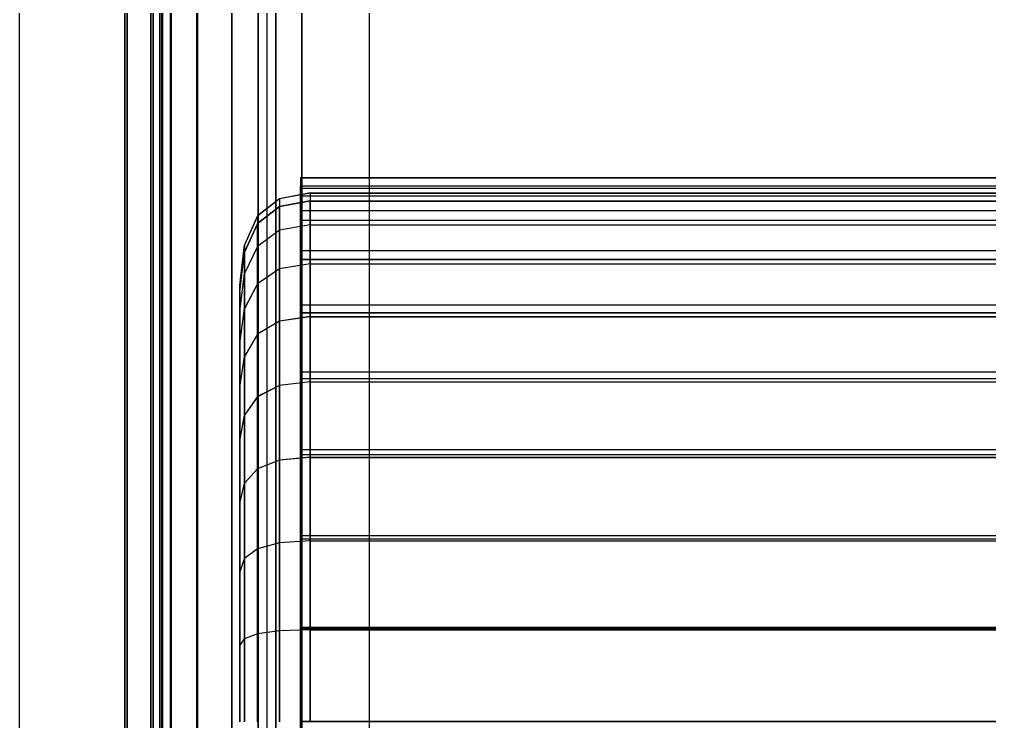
# Model space of a CAD drawing. Extents: x 11992 to 29481, y -6727 to 6811.
# Drawn here: x 14419.61 to 14447.33, y 927.15 to 947.23 of the extents above; entities that cross this region are included whole.
import ezdxf

# ---------------------------------------------------------------- set-up
doc = ezdxf.new("R2010")
doc.units = 0
doc.header["$MEASUREMENT"] = 0
doc.layers.get('0').update_dxf_attribs({"color": 8, "linetype": 'CONTINUOUS'})
doc.layers.add('FF-FINISH【完成面】', color=8, linetype='CONTINUOUS')
doc.layers.add('RC-FIN', color=8, linetype='CONTINUOUS')

msp = doc.modelspace()

# ---------------------------------------------------------------- linework, layer by layer
for p, q in [((14422.619, 1214.232, -51.17), (14422.62, 630.597, -51.17)), ((14423.369, 1214.232, -51.42), (14423.37, 630.597, -51.421)), ((14423.62, 630.597, -52.171), (14423.619, 1214.232, -52.17)), ((14422.619, 1214.231, -2440.428), (14422.619, 630.597, -2440.428)), ((14423.369, 1214.231, -2440.178), (14423.369, 630.597, -2440.178)), ((14423.619, 630.597, -2439.428), (14423.62, 1214.231, -2439.428)), ((14423.682, 630.595, -2403.316), (14423.683, 1214.229, -2403.316)), ((14423.682, 630.595, -2369.429), (14423.683, 1214.229, -2369.429)), ((14423.682, 630.595, -2405.564), (14423.683, 1214.229, -2405.564)), ((14423.682, 630.595, -2439.678), (14423.682, 1214.228, -2439.678)), ((14423.931, 630.595, -2404.066), (14423.932, 1214.229, -2404.066)), ((14423.932, 1214.229, -2404.814), (14423.931, 630.595, -2404.814)), ((14423.931, 630.595, -2440.428), (14423.932, 1214.228, -2440.428)), ((14423.932, 1214.229, -2368.679), (14423.932, 630.595, -2368.679)), ((14424.682, 630.595, -2368.429), (14424.682, 1214.229, -2368.429)), ((14424.682, 630.595, -2404.564), (14424.682, 1214.229, -2404.564)), ((14424.682, 1214.229, -2404.316), (14424.682, 630.595, -2404.316)), ((14424.682, 1214.228, -2440.678), (14424.682, 630.595, -2440.678)), ((14425.682, 1213.229, -2440.678), (14425.681, 631.595, -2440.678)), ((14425.681, 631.595, -2404.564), (14425.682, 1213.229, -2404.564)), ((14425.682, 1213.229, -2404.316), (14425.681, 631.595, -2404.316)), ((14425.682, 631.595, -2368.429), (14425.682, 1213.229, -2368.429)), ((14426.432, 1211.729, -2404.066), (14426.432, 633.095, -2404.066)), ((14426.432, 633.095, -2404.814), (14426.432, 1211.729, -2404.814)), ((14426.432, 1211.729, -2440.428), (14426.432, 633.095, -2440.428)), ((14426.432, 633.095, -2368.679), (14426.432, 1211.729, -2368.679)), ((14423.694, 1211.229, -52.67), (14423.695, 640.074, -52.67)), ((14423.694, 1211.229, -74.67), (14423.695, 640.074, -74.669)), ((14423.694, 1211.229, -1389.604), (14423.695, 640.073, -1389.604)), ((14423.694, 1211.229, -1411.604), (14423.695, 640.073, -1411.604)), ((14423.943, 1211.229, -51.92), (14423.945, 640.074, -51.92)), ((14423.945, 640.074, -75.419), (14423.943, 1211.229, -75.42)), ((14423.943, 1211.229, -1388.854), (14423.945, 640.073, -1388.854)), ((14423.945, 640.073, -1412.354), (14423.943, 1211.229, -1412.354)), ((14424.695, 640.074, -75.669), (14424.693, 1211.229, -75.67)), ((14424.693, 1211.229, -1388.604), (14424.695, 640.073, -1388.604)), ((14424.695, 640.073, -1412.604), (14424.693, 1211.229, -1412.604)), ((14424.693, 1211.229, -51.67), (14424.695, 640.074, -51.67)), ((14426.682, 1211.229, -2439.678), (14426.681, 633.595, -2439.678)), ((14426.682, 1211.229, -2405.564), (14426.681, 633.595, -2405.564)), ((14426.682, 1211.229, -2403.316), (14426.681, 633.595, -2403.316)), ((14426.682, 1211.23, -2369.931), (14426.684, 633.595, -2369.931)), ((14426.682, 1211.23, -2402.817), (14426.683, 633.595, -2402.817)), ((14426.682, 1211.23, -2406.066), (14426.684, 633.595, -2406.066)), ((14426.682, 1211.23, -2439.179), (14426.683, 633.595, -2439.179)), ((14426.682, 1211.229, -2369.429), (14426.682, 633.595, -2369.429)), ((14426.932, 1211.23, -2405.316), (14426.934, 633.595, -2405.316)), ((14426.933, 633.595, -2439.929), (14426.932, 1211.23, -2439.929)), ((14426.932, 1211.23, -2369.181), (14426.934, 633.595, -2369.181)), ((14426.933, 633.595, -2403.567), (14426.932, 1211.23, -2403.567)), ((14427.682, 1211.23, -2405.066), (14427.684, 633.595, -2405.066)), ((14427.683, 633.595, -2440.179), (14427.682, 1211.23, -2440.179)), ((14427.682, 1211.23, -2368.931), (14427.684, 633.595, -2368.931)), ((14427.683, 633.595, -2403.817), (14427.682, 1211.23, -2403.817)), ((14423.619, 1176.232, -75.17), (14423.62, 668.597, -75.17)), ((14423.619, 1176.232, -1411.613), (14423.62, 668.596, -1411.614)), ((14423.619, 1176.232, -1389.614), (14423.62, 668.596, -1389.614)), ((14423.62, 1176.232, -2366.431), (14423.62, 668.596, -2366.431)), ((14423.37, 670.096, -1412.363), (14423.369, 1174.732, -1412.363)), ((14423.37, 670.097, -75.92), (14423.369, 1174.732, -75.92)), ((14423.37, 670.096, -1388.863), (14423.369, 1174.732, -1388.863)), ((14423.37, 670.096, -2365.681), (14423.37, 1174.732, -2365.681)), ((14422.62, 670.596, -1412.614), (14422.619, 1174.232, -1412.613)), ((14422.62, 670.596, -1388.614), (14422.619, 1174.232, -1388.614)), ((14422.62, 670.597, -76.17), (14422.619, 1174.232, -76.17)), ((14422.62, 670.596, -2365.431), (14422.62, 1174.232, -2365.431)), ((14422.684, 1172.958, -1388.667), (14422.684, 670.846, -1388.667)), ((14422.685, 1172.958, -2368.431), (14422.685, 670.846, -2368.431)), ((14422.685, 670.846, -76.17), (14422.685, 1172.957, -76.17)), ((14422.685, 670.846, -1412.7), (14422.685, 1172.957, -1412.7)), ((14423.434, 670.846, -1388.417), (14423.434, 1172.958, -1388.417)), ((14423.435, 670.846, -2368.181), (14423.434, 1172.958, -2368.181)), ((14423.435, 1172.957, -76.42), (14423.435, 670.846, -76.42)), ((14423.435, 1172.957, -1412.95), (14423.435, 670.846, -1412.95)), ((14423.684, 670.846, -1387.667), (14423.684, 1172.958, -1387.667)), ((14423.684, 670.846, -2367.431), (14423.684, 1172.958, -2367.431)), ((14423.685, 1172.957, -77.17), (14423.685, 670.846, -77.17)), ((14423.685, 1172.957, -1413.7), (14423.685, 670.846, -1413.7)), ((14427.638, 942.706, -126.749), (15683.433, 942.708, -126.75)), ((14427.638, 942.704, -1463.261), (15683.433, 942.708, -1463.262)), ((14427.638, 942.706, -126.749), (14427.638, 942.47, -124.049)), ((14427.638, 942.706, -126.749), (14427.638, 942.47, -129.45)), ((14427.638, 942.706, -126.749), (14427.638, 942.404, -126.749)), ((14427.638, 942.704, -1463.261), (14427.638, 942.469, -1460.56)), ((14427.638, 942.704, -1463.261), (14427.638, 942.469, -1465.962)), ((14427.638, 942.704, -1463.261), (14427.638, 942.402, -1463.261)), ((14427.638, 942.47, -124.049), (15683.433, 942.471, -124.049)), ((14427.638, 942.469, -1460.56), (15683.433, 942.471, -1460.561)), ((14427.638, 942.47, -129.45), (15683.433, 942.471, -129.451)), ((14427.638, 942.469, -1465.962), (15683.433, 942.471, -1465.963)), ((14427.638, 942.47, -124.049), (14427.638, 941.768, -121.43)), ((14427.638, 942.47, -124.049), (14427.638, 942.172, -124.101)), ((14427.638, 941.768, -132.069), (14427.638, 942.47, -129.45)), ((14427.638, 942.47, -129.45), (14427.638, 942.172, -129.398)), ((14427.638, 942.469, -1460.56), (14427.638, 941.767, -1457.941)), ((14427.638, 942.469, -1460.56), (14427.638, 942.171, -1460.613)), ((14427.638, 941.767, -1468.581), (14427.638, 942.469, -1465.962)), ((14427.638, 942.469, -1465.962), (14427.638, 942.171, -1465.91)), ((14427.638, 942.404, -126.749), (15683.433, 942.405, -126.75)), ((14427.638, 942.402, -1463.261), (15683.433, 942.405, -1463.262)), ((14427.638, 942.172, -124.101), (14427.638, 942.404, -126.749)), ((14427.638, 942.404, -126.749), (14427.638, 942.172, -129.398)), ((14427.638, 942.171, -1460.613), (14427.638, 942.402, -1463.261)), ((14427.638, 942.402, -1463.261), (14427.638, 942.171, -1465.91)), ((14427.038, 942.104, -126.75), (14426.412, 941.609, -126.75)), ((14427.038, 942.102, -1463.262), (14426.412, 941.608, -1463.262)), ((14427.913, 942.268, -126.75), (14427.038, 942.104, -126.75)), ((14427.913, 942.266, -1463.262), (14427.038, 942.102, -1463.262)), ((14427.038, 942.104, -126.75), (14427.038, 941.876, -124.153)), ((14427.038, 942.104, -126.75), (14427.038, 941.876, -129.347)), ((14427.038, 942.102, -1463.262), (14427.038, 941.874, -1460.664)), ((14427.038, 942.102, -1463.262), (14427.038, 941.874, -1465.859)), ((14427.913, 942.039, -124.124), (14427.038, 941.876, -124.153)), ((14427.913, 942.039, -129.376), (14427.038, 941.876, -129.347)), ((14427.913, 942.037, -1460.636), (14427.038, 941.874, -1460.664)), ((14427.913, 942.037, -1465.888), (14427.038, 941.874, -1465.859)), ((15683.433, 942.174, -124.102), (14427.638, 942.172, -124.101)), ((15683.433, 942.174, -1460.613), (14427.638, 942.171, -1460.613)), ((15683.433, 942.174, -129.398), (14427.638, 942.172, -129.398)), ((15683.433, 942.174, -1465.91), (14427.638, 942.171, -1465.91)), ((14427.638, 942.172, -124.101), (14427.638, 941.484, -121.533)), ((14427.638, 941.484, -131.966), (14427.638, 942.172, -129.398)), ((14427.638, 942.171, -1460.613), (14427.638, 941.482, -1458.045)), ((14427.638, 941.482, -1468.478), (14427.638, 942.171, -1465.91)), ((14427.913, 942.268, -126.75), (15683.707, 942.27, -126.75)), ((14427.913, 942.266, -1463.262), (15683.707, 942.27, -1463.262)), ((14427.913, 942.268, -126.75), (14427.913, 942.039, -124.124)), ((14427.913, 942.268, -126.75), (14427.913, 942.039, -129.376)), ((14427.913, 942.266, -1463.262), (14427.913, 942.037, -1460.636)), ((14427.913, 942.266, -1463.262), (14427.913, 942.037, -1465.888)), ((14427.913, 942.039, -124.124), (15683.707, 942.04, -124.124)), ((14427.913, 942.037, -1460.636), (15683.707, 942.04, -1460.636)), ((14427.913, 942.039, -129.376), (15683.707, 942.04, -129.376)), ((14427.913, 942.037, -1465.888), (15683.707, 942.04, -1465.888)), ((14427.913, 942.039, -124.124), (14427.913, 941.356, -121.578)), ((14427.913, 941.356, -131.921), (14427.913, 942.039, -129.376)), ((14427.913, 942.037, -1460.636), (14427.913, 941.355, -1458.09)), ((14427.913, 941.355, -1468.433), (14427.913, 942.037, -1465.888)), ((14427.038, 941.876, -124.153), (14426.412, 941.39, -124.238)), ((14427.038, 941.876, -129.347), (14426.412, 941.39, -129.261)), ((14427.038, 941.874, -1460.664), (14426.412, 941.388, -1460.75)), ((14427.038, 941.874, -1465.859), (14426.412, 941.388, -1465.773)), ((14427.038, 941.876, -124.153), (14427.038, 941.202, -121.634)), ((14427.038, 941.202, -131.865), (14427.038, 941.876, -129.347)), ((14427.038, 941.874, -1460.664), (14427.038, 941.2, -1458.146)), ((14427.038, 941.2, -1468.377), (14427.038, 941.874, -1465.859)), ((14427.638, 941.768, -121.43), (15683.433, 941.77, -121.43)), ((14427.638, 941.768, -132.069), (15683.433, 941.77, -132.07)), ((14427.638, 941.767, -1457.941), (15683.433, 941.77, -1457.942)), ((14427.638, 941.767, -1468.581), (15683.433, 941.77, -1468.582)), ((14427.638, 940.623, -134.527), (14427.638, 941.768, -132.069)), ((14427.638, 941.768, -121.43), (14427.638, 940.623, -118.972)), ((14427.638, 941.768, -121.43), (14427.638, 941.484, -121.533)), ((14427.638, 941.768, -132.069), (14427.638, 941.484, -131.966)), ((14427.638, 940.621, -1471.039), (14427.638, 941.767, -1468.581)), ((14427.638, 941.767, -1457.941), (14427.638, 940.621, -1455.484)), ((14427.638, 941.767, -1457.941), (14427.638, 941.482, -1458.045)), ((14427.638, 941.767, -1468.581), (14427.638, 941.482, -1468.478)), ((14426.412, 941.609, -126.75), (14426.037, 940.786, -126.75)), ((14426.412, 941.608, -1463.262), (14426.037, 940.784, -1463.262)), ((14426.412, 941.609, -126.75), (14426.412, 941.39, -124.238)), ((14426.412, 941.609, -126.75), (14426.412, 941.39, -129.261)), ((14426.412, 941.608, -1463.262), (14426.412, 941.388, -1460.75)), ((14426.412, 941.608, -1463.262), (14426.412, 941.388, -1465.773)), ((15683.433, 941.486, -121.533), (14427.638, 941.484, -121.533)), ((15683.433, 941.486, -131.966), (14427.638, 941.484, -131.966)), ((15683.433, 941.485, -1458.045), (14427.638, 941.482, -1458.045)), ((15683.433, 941.485, -1468.478), (14427.638, 941.482, -1468.478)), ((14427.638, 940.36, -134.375), (14427.638, 941.484, -131.966)), ((14427.638, 941.484, -121.533), (14427.638, 940.36, -119.124)), ((14427.638, 940.359, -1470.887), (14427.638, 941.482, -1468.478)), ((14427.638, 941.482, -1458.045), (14427.638, 940.359, -1455.635)), ((14426.412, 941.39, -124.238), (14426.037, 940.579, -124.381)), ((14426.412, 941.39, -129.261), (14426.037, 940.579, -129.118)), ((14426.412, 941.388, -1460.75), (14426.037, 940.577, -1460.893)), ((14426.412, 941.388, -1465.773), (14426.037, 940.577, -1465.63)), ((14426.412, 940.737, -131.696), (14426.412, 941.39, -129.261)), ((14426.412, 941.39, -124.238), (14426.412, 940.737, -121.803)), ((14426.412, 940.736, -1468.208), (14426.412, 941.388, -1465.773)), ((14426.412, 941.388, -1460.75), (14426.412, 940.736, -1458.315)), ((14427.038, 941.202, -121.634), (14426.412, 940.737, -121.803)), ((14427.038, 941.202, -131.865), (14426.412, 940.737, -131.696)), ((14427.038, 941.2, -1458.146), (14426.412, 940.736, -1458.315)), ((14427.038, 941.2, -1468.377), (14426.412, 940.736, -1468.208)), ((14427.913, 941.356, -121.578), (14427.038, 941.202, -121.634)), ((14427.913, 941.356, -131.921), (14427.038, 941.202, -131.865)), ((14427.913, 941.355, -1458.09), (14427.038, 941.2, -1458.146)), ((14427.913, 941.355, -1468.433), (14427.038, 941.2, -1468.377)), ((14427.038, 940.1, -134.228), (14427.038, 941.202, -131.865)), ((14427.038, 941.202, -121.634), (14427.038, 940.1, -119.271)), ((14427.038, 940.099, -1470.74), (14427.038, 941.2, -1468.377)), ((14427.038, 941.2, -1458.146), (14427.038, 940.099, -1455.783)), ((14427.913, 941.356, -121.578), (15683.707, 941.358, -121.578)), ((14427.913, 941.356, -131.921), (15683.707, 941.358, -131.922)), ((14427.913, 941.355, -1458.09), (15683.707, 941.358, -1458.09)), ((14427.913, 941.355, -1468.433), (15683.707, 941.358, -1468.434)), ((14427.913, 940.242, -134.31), (14427.913, 941.356, -131.921)), ((14427.913, 941.356, -121.578), (14427.913, 940.242, -119.189)), ((14427.913, 940.241, -1470.822), (14427.913, 941.355, -1468.433)), ((14427.913, 941.355, -1458.09), (14427.913, 940.241, -1455.701)), ((14425.912, 939.632, -126.75), (14426.037, 940.786, -126.75)), ((14425.912, 939.631, -1463.262), (14426.037, 940.784, -1463.262)), ((14426.037, 940.786, -126.75), (14426.037, 940.579, -124.381)), ((14426.037, 940.786, -126.75), (14426.037, 940.579, -129.118)), ((14426.037, 940.784, -1463.262), (14426.037, 940.577, -1460.893)), ((14426.037, 940.784, -1463.262), (14426.037, 940.577, -1465.63)), ((14426.412, 940.737, -121.803), (14426.037, 939.963, -122.085)), ((14426.412, 940.737, -131.696), (14426.037, 939.963, -131.414)), ((14426.412, 940.736, -1458.315), (14426.037, 939.962, -1458.597)), ((14426.412, 940.736, -1468.208), (14426.037, 939.962, -1467.926)), ((14426.412, 940.737, -121.803), (14426.412, 939.672, -119.519)), ((14426.412, 939.672, -133.981), (14426.412, 940.737, -131.696)), ((14426.412, 940.736, -1458.315), (14426.412, 939.67, -1456.03)), ((14426.412, 939.67, -1470.493), (14426.412, 940.736, -1468.208)), ((14427.638, 940.623, -134.527), (15683.433, 940.624, -134.527)), ((14427.638, 940.621, -1471.039), (15683.433, 940.624, -1471.039)), ((14427.638, 940.623, -118.972), (15683.433, 940.624, -118.973)), ((14427.638, 940.621, -1455.484), (15683.433, 940.624, -1455.485)), ((14427.638, 939.067, -136.747), (14427.638, 940.623, -134.527)), ((14427.638, 940.623, -134.527), (14427.638, 940.36, -134.375)), ((14427.638, 940.623, -118.972), (14427.638, 939.067, -116.752)), ((14427.638, 940.623, -118.972), (14427.638, 940.36, -119.124)), ((14427.638, 939.066, -1473.259), (14427.638, 940.621, -1471.039)), ((14427.638, 940.621, -1471.039), (14427.638, 940.359, -1470.887)), ((14427.638, 940.621, -1455.484), (14427.638, 939.066, -1453.263)), ((14427.638, 940.621, -1455.484), (14427.638, 940.359, -1455.635)), ((14425.912, 939.443, -128.918), (14426.037, 940.579, -129.118)), ((14425.912, 939.443, -124.582), (14426.037, 940.579, -124.381)), ((14425.912, 939.441, -1465.43), (14426.037, 940.577, -1465.63)), ((14425.912, 939.441, -1461.094), (14426.037, 940.577, -1460.893)), ((14426.037, 939.963, -131.414), (14426.037, 940.579, -129.118)), ((14426.037, 940.579, -124.381), (14426.037, 939.963, -122.085)), ((14426.037, 939.962, -1467.926), (14426.037, 940.577, -1465.63)), ((14426.037, 940.577, -1460.893), (14426.037, 939.962, -1458.597)), ((15683.433, 940.362, -134.376), (14427.638, 940.36, -134.375)), ((15683.433, 940.362, -1470.888), (14427.638, 940.359, -1470.887)), ((15683.433, 940.362, -119.124), (14427.638, 940.36, -119.124)), ((15683.433, 940.362, -1455.636), (14427.638, 940.359, -1455.635)), ((14427.638, 938.836, -136.553), (14427.638, 940.36, -134.375)), ((14427.638, 940.36, -119.124), (14427.638, 938.836, -116.946)), ((14427.638, 938.834, -1473.065), (14427.638, 940.359, -1470.887)), ((14427.638, 940.359, -1455.635), (14427.638, 938.834, -1453.458)), ((14427.038, 940.1, -134.228), (14426.412, 939.672, -133.981)), ((14427.038, 940.1, -119.271), (14426.412, 939.672, -119.519)), ((14427.038, 940.099, -1470.74), (14426.412, 939.67, -1470.493)), ((14427.038, 940.099, -1455.783), (14426.412, 939.67, -1456.03)), ((14427.913, 940.242, -134.31), (14427.038, 940.1, -134.228)), ((14427.913, 940.242, -119.189), (14427.038, 940.1, -119.271)), ((14427.913, 940.241, -1470.822), (14427.038, 940.099, -1470.74)), ((14427.913, 940.241, -1455.701), (14427.038, 940.099, -1455.783)), ((14427.038, 938.604, -136.364), (14427.038, 940.1, -134.228)), ((14427.038, 940.1, -119.271), (14427.038, 938.604, -117.136)), ((14427.038, 938.603, -1472.875), (14427.038, 940.099, -1470.74)), ((14427.038, 940.099, -1455.783), (14427.038, 938.603, -1453.648)), ((14427.913, 940.242, -134.31), (15683.707, 940.244, -134.311)), ((14427.913, 940.241, -1470.822), (15683.707, 940.244, -1470.822)), ((14427.913, 940.242, -119.189), (15683.707, 940.244, -119.189)), ((14427.913, 940.241, -1455.701), (15683.707, 940.244, -1455.701)), ((14427.913, 938.73, -136.469), (14427.913, 940.242, -134.31)), ((14427.913, 940.242, -119.189), (14427.913, 938.73, -117.03)), ((14427.913, 938.729, -1472.981), (14427.913, 940.241, -1470.822)), ((14427.913, 940.241, -1455.701), (14427.913, 938.729, -1453.542)), ((14425.912, 938.879, -122.479), (14426.037, 939.963, -122.085)), ((14425.912, 938.879, -131.02), (14426.037, 939.963, -131.414)), ((14425.912, 938.878, -1458.991), (14426.037, 939.962, -1458.597)), ((14425.912, 938.878, -1467.532), (14426.037, 939.962, -1467.926)), ((14426.037, 939.963, -122.085), (14426.037, 938.959, -119.93)), ((14426.037, 938.959, -133.569), (14426.037, 939.963, -131.414)), ((14426.037, 939.962, -1458.597), (14426.037, 938.957, -1456.442)), ((14426.037, 938.957, -1470.081), (14426.037, 939.962, -1467.926)), ((14425.912, 939.443, -128.918), (14425.912, 939.632, -126.75)), ((14425.912, 939.443, -124.582), (14425.912, 939.632, -126.75)), ((14425.912, 939.441, -1465.43), (14425.912, 939.631, -1463.262)), ((14425.912, 939.441, -1461.094), (14425.912, 939.631, -1463.262)), ((14426.412, 939.672, -119.519), (14426.037, 938.959, -119.93)), ((14426.412, 939.672, -133.981), (14426.037, 938.959, -133.569)), ((14426.412, 939.67, -1456.03), (14426.037, 938.957, -1456.442)), ((14426.412, 939.67, -1470.493), (14426.037, 938.957, -1470.081)), ((14426.412, 938.226, -136.046), (14426.412, 939.672, -133.981)), ((14426.412, 939.672, -119.519), (14426.412, 938.226, -117.454)), ((14426.412, 938.225, -1472.558), (14426.412, 939.67, -1470.493)), ((14426.412, 939.67, -1456.03), (14426.412, 938.225, -1453.966)), ((14425.912, 939.443, -128.918), (14425.912, 938.879, -131.02)), ((14425.912, 938.879, -122.479), (14425.912, 939.443, -124.582)), ((14425.912, 939.441, -1465.43), (14425.912, 938.878, -1467.532)), ((14425.912, 938.878, -1458.991), (14425.912, 939.441, -1461.094)), ((14425.912, 937.96, -120.507), (14426.037, 938.959, -119.93)), ((14425.912, 937.96, -132.992), (14426.037, 938.959, -133.569)), ((14425.912, 937.958, -1457.019), (14426.037, 938.957, -1456.442)), ((14425.912, 937.958, -1469.504), (14426.037, 938.957, -1470.081)), ((14426.037, 937.595, -135.516), (14426.037, 938.959, -133.569)), ((14426.037, 938.959, -119.93), (14426.037, 937.595, -117.983)), ((14426.037, 937.593, -1472.028), (14426.037, 938.957, -1470.081)), ((14426.037, 938.957, -1456.442), (14426.037, 937.593, -1454.495)), ((14427.638, 939.067, -116.752), (15683.433, 939.069, -116.752)), ((14427.638, 939.067, -136.747), (15683.433, 939.069, -136.748)), ((14427.638, 939.066, -1453.263), (15683.433, 939.068, -1453.264)), ((14427.638, 939.066, -1473.259), (15683.433, 939.068, -1473.26)), ((14427.638, 939.067, -116.752), (14427.638, 937.151, -114.834)), ((14427.638, 939.067, -116.752), (14427.638, 938.836, -116.946)), ((14427.638, 939.067, -136.747), (14427.638, 938.836, -136.553)), ((14427.638, 937.151, -138.665), (14427.638, 939.067, -136.747)), ((14427.638, 939.066, -1453.263), (14427.638, 937.149, -1451.346)), ((14427.638, 939.066, -1453.263), (14427.638, 938.834, -1453.458)), ((14427.638, 939.066, -1473.259), (14427.638, 938.834, -1473.065)), ((14427.638, 937.149, -1475.177), (14427.638, 939.066, -1473.259)), ((14425.912, 937.96, -120.507), (14425.912, 938.879, -122.479)), ((14425.912, 938.879, -131.02), (14425.912, 937.96, -132.992)), ((14425.912, 937.958, -1457.019), (14425.912, 938.878, -1458.991)), ((14425.912, 938.878, -1467.532), (14425.912, 937.958, -1469.504)), ((14427.913, 938.73, -117.03), (14427.038, 938.604, -117.136)), ((14427.913, 938.73, -136.469), (14427.038, 938.604, -136.364)), ((14427.913, 938.729, -1453.542), (14427.038, 938.603, -1453.648)), ((14427.913, 938.729, -1472.981), (14427.038, 938.603, -1472.875)), ((15683.433, 938.837, -116.946), (14427.638, 938.836, -116.946)), ((15683.433, 938.837, -136.553), (14427.638, 938.836, -136.553)), ((15683.433, 938.837, -1453.458), (14427.638, 938.834, -1453.458)), ((15683.433, 938.837, -1473.065), (14427.638, 938.834, -1473.065)), ((14427.638, 938.836, -116.946), (14427.638, 936.956, -115.066)), ((14427.638, 936.956, -138.433), (14427.638, 938.836, -136.553)), ((14427.638, 938.834, -1453.458), (14427.638, 936.954, -1451.578)), ((14427.638, 936.954, -1474.945), (14427.638, 938.834, -1473.065)), ((14427.913, 938.73, -117.03), (15683.707, 938.732, -117.03)), ((14427.913, 938.73, -136.469), (15683.707, 938.732, -136.469)), ((14427.913, 938.729, -1453.542), (15683.707, 938.732, -1453.542)), ((14427.913, 938.729, -1472.981), (15683.707, 938.732, -1472.982)), ((14427.913, 938.73, -117.03), (14427.913, 936.867, -115.166)), ((14427.913, 936.867, -138.333), (14427.913, 938.73, -136.469)), ((14427.913, 938.729, -1453.542), (14427.913, 936.865, -1451.678)), ((14427.913, 936.865, -1474.845), (14427.913, 938.729, -1472.981)), ((14427.038, 938.604, -117.136), (14426.412, 938.226, -117.454)), ((14427.038, 938.604, -136.364), (14426.412, 938.226, -136.046)), ((14427.038, 938.603, -1453.648), (14426.412, 938.225, -1453.966)), ((14427.038, 938.603, -1472.875), (14426.412, 938.225, -1472.558)), ((14427.038, 938.604, -117.136), (14427.038, 936.761, -115.292)), ((14427.038, 936.761, -138.207), (14427.038, 938.604, -136.364)), ((14427.038, 938.603, -1453.648), (14427.038, 936.759, -1451.804)), ((14427.038, 936.759, -1474.719), (14427.038, 938.603, -1472.875)), ((14426.412, 938.226, -117.454), (14426.037, 937.595, -117.983)), ((14426.412, 938.226, -136.046), (14426.037, 937.595, -135.516)), ((14426.412, 938.225, -1453.966), (14426.037, 937.593, -1454.495)), ((14426.412, 938.225, -1472.558), (14426.037, 937.593, -1472.028)), ((14426.412, 938.226, -117.454), (14426.412, 936.443, -115.671)), ((14426.412, 936.443, -137.828), (14426.412, 938.226, -136.046)), ((14426.412, 938.225, -1453.966), (14426.412, 936.441, -1452.183)), ((14426.412, 936.441, -1474.34), (14426.412, 938.225, -1472.558)), ((14425.912, 937.96, -132.992), (14425.912, 936.711, -134.775)), ((14425.912, 936.712, -118.724), (14425.912, 937.96, -120.507)), ((14425.912, 937.958, -1469.504), (14425.912, 936.71, -1471.287)), ((14425.912, 936.71, -1455.236), (14425.912, 937.958, -1457.019)), ((14425.912, 936.711, -134.775), (14426.037, 937.595, -135.516)), ((14425.912, 936.712, -118.724), (14426.037, 937.595, -117.983)), ((14425.912, 936.71, -1471.287), (14426.037, 937.593, -1472.028)), ((14425.912, 936.71, -1455.236), (14426.037, 937.593, -1454.495)), ((14426.037, 937.595, -117.983), (14426.037, 935.914, -116.302)), ((14426.037, 935.914, -137.197), (14426.037, 937.595, -135.516)), ((14426.037, 937.593, -1454.495), (14426.037, 935.912, -1452.814)), ((14426.037, 935.912, -1473.709), (14426.037, 937.593, -1472.028)), ((14427.638, 937.151, -114.834), (15683.433, 937.152, -114.834)), ((14427.638, 937.149, -1451.346), (15683.433, 937.152, -1451.346)), ((14427.638, 937.151, -138.665), (15683.433, 937.152, -138.665)), ((14427.638, 937.149, -1475.177), (15683.433, 937.152, -1475.177)), ((14427.638, 937.151, -114.834), (14427.638, 934.929, -113.279)), ((14427.638, 937.151, -114.834), (14427.638, 936.956, -115.066)), ((14427.638, 934.929, -140.22), (14427.638, 937.151, -138.665)), ((14427.638, 937.151, -138.665), (14427.638, 936.956, -138.433)), ((14427.638, 937.149, -1451.346), (14427.638, 934.928, -1449.791)), ((14427.638, 937.149, -1451.346), (14427.638, 936.954, -1451.578)), ((14427.638, 934.928, -1476.732), (14427.638, 937.149, -1475.177)), ((14427.638, 937.149, -1475.177), (14427.638, 936.954, -1474.945)), ((14427.038, 936.761, -115.292), (14426.412, 936.443, -115.671)), ((14427.038, 936.761, -138.207), (14426.412, 936.443, -137.828)), ((14427.038, 936.759, -1451.804), (14426.412, 936.441, -1452.183)), ((14427.038, 936.759, -1474.719), (14426.412, 936.441, -1474.34)), ((14427.913, 936.867, -115.166), (14427.038, 936.761, -115.292)), ((14427.913, 936.867, -138.333), (14427.038, 936.761, -138.207)), ((14427.913, 936.865, -1451.678), (14427.038, 936.759, -1451.804)), ((14427.913, 936.865, -1474.845), (14427.038, 936.759, -1474.719)), ((14427.038, 936.761, -115.292), (14427.038, 934.626, -113.797)), ((14427.038, 934.626, -139.702), (14427.038, 936.761, -138.207)), ((14427.038, 936.759, -1451.804), (14427.038, 934.624, -1450.309)), ((14427.038, 934.624, -1476.214), (14427.038, 936.759, -1474.719)), ((15683.433, 936.958, -115.066), (14427.638, 936.956, -115.066)), ((15683.433, 936.958, -1451.578), (14427.638, 936.954, -1451.578)), ((15683.433, 936.958, -138.433), (14427.638, 936.956, -138.433)), ((15683.433, 936.958, -1474.945), (14427.638, 936.954, -1474.945)), ((14427.638, 936.956, -115.066), (14427.638, 934.777, -113.541)), ((14427.638, 934.777, -139.958), (14427.638, 936.956, -138.433)), ((14427.638, 936.954, -1451.578), (14427.638, 934.776, -1450.053)), ((14427.638, 934.776, -1476.47), (14427.638, 936.954, -1474.945)), ((14427.913, 936.867, -115.166), (15683.707, 936.868, -115.167)), ((14427.913, 936.865, -1451.678), (15683.707, 936.868, -1451.678)), ((14427.913, 936.867, -138.333), (15683.707, 936.868, -138.333)), ((14427.913, 936.865, -1474.845), (15683.707, 936.868, -1474.845)), ((14427.913, 936.867, -115.166), (14427.913, 934.708, -113.654)), ((14427.913, 934.708, -139.845), (14427.913, 936.867, -138.333)), ((14427.913, 936.865, -1451.678), (14427.913, 934.706, -1450.166)), ((14427.913, 934.706, -1476.357), (14427.913, 936.865, -1474.845)), ((14425.912, 935.172, -117.185), (14425.912, 936.712, -118.724)), ((14425.912, 936.711, -134.775), (14425.912, 935.172, -136.314)), ((14425.912, 936.71, -1471.287), (14425.912, 935.171, -1472.826)), ((14425.912, 935.171, -1453.697), (14425.912, 936.71, -1455.236)), ((14426.412, 936.443, -115.671), (14426.037, 935.914, -116.302)), ((14426.412, 936.443, -137.828), (14426.037, 935.914, -137.197)), ((14426.412, 936.441, -1452.183), (14426.037, 935.912, -1452.814)), ((14426.412, 936.441, -1474.34), (14426.037, 935.912, -1473.709)), ((14426.412, 934.378, -139.274), (14426.412, 936.443, -137.828)), ((14426.412, 936.443, -115.671), (14426.412, 934.378, -114.225)), ((14426.412, 934.376, -1475.786), (14426.412, 936.441, -1474.34)), ((14426.412, 936.441, -1452.183), (14426.412, 934.376, -1450.737)), ((14425.912, 935.172, -136.314), (14426.037, 935.914, -137.197)), ((14425.912, 935.172, -117.185), (14426.037, 935.914, -116.302)), ((14425.912, 935.171, -1472.826), (14426.037, 935.912, -1473.709)), ((14425.912, 935.171, -1453.697), (14426.037, 935.912, -1452.814)), ((14426.037, 933.966, -138.561), (14426.037, 935.914, -137.197)), ((14426.037, 935.914, -116.302), (14426.037, 933.966, -114.939)), ((14426.037, 933.965, -1475.073), (14426.037, 935.912, -1473.709)), ((14426.037, 935.912, -1452.814), (14426.037, 933.965, -1451.45)), ((14425.912, 935.172, -136.314), (14425.912, 933.39, -137.562)), ((14425.912, 933.39, -115.937), (14425.912, 935.172, -117.185)), ((14425.912, 935.171, -1472.826), (14425.912, 933.388, -1474.074)), ((14425.912, 933.388, -1452.449), (14425.912, 935.171, -1453.697)), ((14427.638, 934.929, -113.279), (15683.433, 934.931, -113.279)), ((14427.638, 934.929, -140.22), (15683.433, 934.931, -140.22)), ((14427.638, 934.928, -1449.791), (15683.433, 934.931, -1449.791)), ((14427.638, 934.928, -1476.732), (15683.433, 934.931, -1476.732)), ((14427.638, 932.472, -141.366), (14427.638, 934.929, -140.22)), ((14427.638, 934.929, -113.279), (14427.638, 932.472, -112.133)), ((14427.638, 934.929, -113.279), (14427.638, 934.777, -113.541)), ((14427.638, 934.929, -140.22), (14427.638, 934.777, -139.958)), ((14427.638, 932.47, -1477.878), (14427.638, 934.928, -1476.732)), ((14427.638, 934.928, -1449.791), (14427.638, 932.47, -1448.645)), ((14427.638, 934.928, -1449.791), (14427.638, 934.776, -1450.053)), ((14427.638, 934.928, -1476.732), (14427.638, 934.776, -1476.47)), ((14427.038, 934.626, -113.797), (14426.412, 934.378, -114.225)), ((14427.038, 934.626, -139.702), (14426.412, 934.378, -139.274)), ((14427.038, 934.624, -1450.309), (14426.412, 934.376, -1450.737)), ((14427.038, 934.624, -1476.214), (14426.412, 934.376, -1475.786)), ((14427.913, 934.708, -113.654), (14427.038, 934.626, -113.797)), ((14427.913, 934.708, -139.845), (14427.038, 934.626, -139.702)), ((14427.913, 934.706, -1450.166), (14427.038, 934.624, -1450.309)), ((14427.913, 934.706, -1476.357), (14427.038, 934.624, -1476.214)), ((14427.038, 932.263, -140.804), (14427.038, 934.626, -139.702)), ((14427.038, 934.626, -113.797), (14427.038, 932.263, -112.695)), ((14427.038, 932.261, -1477.316), (14427.038, 934.624, -1476.214)), ((14427.038, 934.624, -1450.309), (14427.038, 932.261, -1449.207)), ((15683.433, 934.779, -113.541), (14427.638, 934.777, -113.541)), ((15683.433, 934.779, -139.958), (14427.638, 934.777, -139.958)), ((15683.433, 934.779, -1450.053), (14427.638, 934.776, -1450.053)), ((15683.433, 934.779, -1476.47), (14427.638, 934.776, -1476.47)), ((14427.638, 932.368, -141.081), (14427.638, 934.777, -139.958)), ((14427.638, 934.777, -113.541), (14427.638, 932.368, -112.418)), ((14427.638, 932.367, -1477.593), (14427.638, 934.776, -1476.47)), ((14427.638, 934.776, -1450.053), (14427.638, 932.367, -1448.929)), ((14427.913, 934.708, -113.654), (15683.707, 934.709, -113.654)), ((14427.913, 934.708, -139.845), (15683.707, 934.709, -139.845)), ((14427.913, 934.706, -1450.166), (15683.707, 934.709, -1450.167)), ((14427.913, 934.706, -1476.357), (15683.707, 934.709, -1476.357)), ((14427.913, 932.319, -140.959), (14427.913, 934.708, -139.845)), ((14427.913, 934.708, -113.654), (14427.913, 932.319, -112.541)), ((14427.913, 932.317, -1477.471), (14427.913, 934.706, -1476.357)), ((14427.913, 934.706, -1450.166), (14427.913, 932.317, -1449.053)), ((14426.412, 934.378, -114.225), (14426.037, 933.966, -114.939)), ((14426.412, 934.378, -139.274), (14426.037, 933.966, -138.561)), ((14426.412, 934.376, -1450.737), (14426.037, 933.965, -1451.45)), ((14426.412, 934.376, -1475.786), (14426.037, 933.965, -1475.073)), ((14426.412, 934.378, -114.225), (14426.412, 932.093, -113.16)), ((14426.412, 932.093, -140.339), (14426.412, 934.378, -139.274)), ((14426.412, 934.376, -1450.737), (14426.412, 932.092, -1449.672)), ((14426.412, 932.092, -1476.852), (14426.412, 934.376, -1475.786)), ((14425.912, 933.39, -115.937), (14426.037, 933.966, -114.939)), ((14425.912, 933.39, -137.562), (14426.037, 933.966, -138.561)), ((14425.912, 933.388, -1452.449), (14426.037, 933.965, -1451.45)), ((14425.912, 933.388, -1474.074), (14426.037, 933.965, -1475.073)), ((14426.037, 933.966, -114.939), (14426.037, 931.812, -113.934)), ((14426.037, 931.812, -139.566), (14426.037, 933.966, -138.561)), ((14426.037, 933.965, -1451.45), (14426.037, 931.81, -1450.446)), ((14426.037, 931.81, -1476.078), (14426.037, 933.965, -1475.073)), ((14425.912, 931.418, -115.017), (14425.912, 933.39, -115.937)), ((14425.912, 933.39, -137.562), (14425.912, 931.418, -138.482)), ((14425.912, 931.416, -1451.529), (14425.912, 933.388, -1452.449)), ((14425.912, 933.388, -1474.074), (14425.912, 931.416, -1474.994)), ((14427.913, 932.319, -140.959), (14427.038, 932.263, -140.804)), ((14427.913, 932.319, -112.541), (14427.038, 932.263, -112.695)), ((14427.913, 932.317, -1477.471), (14427.038, 932.261, -1477.316)), ((14427.913, 932.317, -1449.053), (14427.038, 932.261, -1449.207)), ((14427.638, 932.472, -141.366), (15683.433, 932.473, -141.366)), ((14427.638, 932.47, -1477.878), (15683.433, 932.473, -1477.878)), ((14427.638, 932.472, -112.133), (15683.433, 932.473, -112.133)), ((14427.638, 932.47, -1448.645), (15683.433, 932.473, -1448.645)), ((14427.638, 929.853, -142.068), (14427.638, 932.472, -141.366)), ((14427.638, 932.472, -141.366), (14427.638, 932.368, -141.081)), ((14427.638, 932.472, -112.133), (14427.638, 929.853, -111.431)), ((14427.638, 932.472, -112.133), (14427.638, 932.368, -112.418)), ((14427.638, 929.852, -1478.579), (14427.638, 932.47, -1477.878)), ((14427.638, 932.47, -1477.878), (14427.638, 932.367, -1477.593)), ((14427.638, 932.47, -1448.645), (14427.638, 929.852, -1447.943)), ((14427.638, 932.47, -1448.645), (14427.638, 932.367, -1448.929)), ((15683.433, 932.369, -141.082), (14427.638, 932.368, -141.081)), ((15683.433, 932.369, -1477.594), (14427.638, 932.367, -1477.593)), ((15683.433, 932.369, -112.418), (14427.638, 932.368, -112.418)), ((15683.433, 932.369, -1448.93), (14427.638, 932.367, -1448.929)), ((14427.638, 929.8, -141.77), (14427.638, 932.368, -141.081)), ((14427.638, 932.368, -112.418), (14427.638, 929.8, -111.729)), ((14427.638, 929.799, -1478.281), (14427.638, 932.367, -1477.593)), ((14427.638, 932.367, -1448.929), (14427.638, 929.799, -1448.241)), ((14427.913, 932.319, -140.959), (15683.707, 932.321, -140.959)), ((14427.913, 932.319, -112.541), (15683.707, 932.321, -112.541)), ((14427.913, 932.317, -1477.471), (15683.707, 932.32, -1477.471)), ((14427.913, 932.317, -1449.053), (15683.707, 932.32, -1449.053)), ((14427.913, 929.773, -141.641), (14427.913, 932.319, -140.959)), ((14427.913, 932.319, -112.541), (14427.913, 929.773, -111.858)), ((14427.913, 929.772, -1478.153), (14427.913, 932.317, -1477.471)), ((14427.913, 932.317, -1449.053), (14427.913, 929.772, -1448.37)), ((14426.412, 932.093, -113.16), (14426.037, 931.812, -113.934)), ((14426.412, 932.093, -140.339), (14426.037, 931.812, -139.566)), ((14426.412, 932.092, -1449.672), (14426.037, 931.81, -1450.446)), ((14426.412, 932.092, -1476.852), (14426.037, 931.81, -1476.078)), ((14427.038, 932.263, -140.804), (14426.412, 932.093, -140.339)), ((14427.038, 932.263, -112.695), (14426.412, 932.093, -113.16)), ((14427.038, 932.261, -1477.316), (14426.412, 932.092, -1476.852)), ((14427.038, 932.261, -1449.207), (14426.412, 932.092, -1449.672)), ((14426.412, 929.658, -140.992), (14426.412, 932.093, -140.339)), ((14426.412, 932.093, -113.16), (14426.412, 929.658, -112.507)), ((14426.412, 929.657, -1477.504), (14426.412, 932.092, -1476.852)), ((14426.412, 932.092, -1449.672), (14426.412, 929.657, -1449.019)), ((14427.038, 929.744, -141.479), (14427.038, 932.263, -140.804)), ((14427.038, 932.263, -112.695), (14427.038, 929.744, -112.021)), ((14427.038, 929.743, -1477.991), (14427.038, 932.261, -1477.316)), ((14427.038, 932.261, -1449.207), (14427.038, 929.743, -1448.532)), ((14425.912, 931.418, -115.017), (14426.037, 931.812, -113.934)), ((14425.912, 931.418, -138.482), (14426.037, 931.812, -139.566)), ((14425.912, 931.416, -1451.529), (14426.037, 931.81, -1450.446)), ((14425.912, 931.416, -1474.994), (14426.037, 931.81, -1476.078)), ((14426.037, 929.515, -140.181), (14426.037, 931.812, -139.566)), ((14426.037, 931.812, -113.934), (14426.037, 929.515, -113.318)), ((14426.037, 929.514, -1476.693), (14426.037, 931.81, -1476.078)), ((14426.037, 931.81, -1450.446), (14426.037, 929.514, -1449.83)), ((14425.912, 929.315, -114.454), (14425.912, 931.418, -115.017)), ((14425.912, 931.418, -138.482), (14425.912, 929.315, -139.045)), ((14425.912, 929.314, -1450.966), (14425.912, 931.416, -1451.529)), ((14425.912, 931.416, -1474.994), (14425.912, 929.314, -1475.557)), ((14427.638, 929.853, -111.431), (15683.433, 929.854, -111.432)), ((14427.638, 929.853, -142.068), (15683.433, 929.854, -142.068)), ((14427.638, 929.852, -1447.943), (15683.433, 929.854, -1447.944)), ((14427.638, 929.852, -1478.579), (15683.433, 929.854, -1478.58)), ((14427.638, 929.853, -111.431), (14427.638, 927.152, -111.195)), ((14427.638, 929.853, -111.431), (14427.638, 929.8, -111.729)), ((14427.638, 929.853, -142.068), (14427.638, 929.8, -141.77)), ((14427.638, 927.152, -142.304), (14427.638, 929.853, -142.068)), ((14427.638, 929.852, -1447.943), (14427.638, 927.15, -1447.707)), ((14427.638, 929.852, -1447.943), (14427.638, 929.799, -1448.241)), ((14427.638, 929.852, -1478.579), (14427.638, 929.799, -1478.281)), ((14427.638, 927.15, -1478.816), (14427.638, 929.852, -1478.579)), ((14426.412, 929.658, -112.507), (14426.037, 929.515, -113.318)), ((14426.412, 929.658, -140.992), (14426.037, 929.515, -140.181)), ((14426.412, 929.657, -1449.019), (14426.037, 929.514, -1449.83)), ((14426.412, 929.657, -1477.504), (14426.037, 929.514, -1476.693)), ((14427.038, 929.744, -112.021), (14426.412, 929.658, -112.507)), ((14427.038, 929.744, -141.479), (14426.412, 929.658, -140.992)), ((14427.038, 929.743, -1448.532), (14426.412, 929.657, -1449.019)), ((14427.038, 929.743, -1477.991), (14426.412, 929.657, -1477.504)), ((14426.412, 929.658, -112.507), (14426.412, 927.147, -112.288)), ((14426.412, 927.147, -141.212), (14426.412, 929.658, -140.992)), ((14426.412, 929.657, -1449.019), (14426.412, 927.146, -1448.799)), ((14426.412, 927.146, -1477.724), (14426.412, 929.657, -1477.504)), ((14427.913, 929.773, -111.858), (14427.038, 929.744, -112.021)), ((14427.913, 929.773, -141.641), (14427.038, 929.744, -141.479)), ((14427.913, 929.772, -1448.37), (14427.038, 929.743, -1448.532)), ((14427.913, 929.772, -1478.153), (14427.038, 929.743, -1477.991)), ((14427.038, 929.744, -112.021), (14427.038, 927.147, -111.793)), ((14427.038, 927.147, -141.706), (14427.038, 929.744, -141.479)), ((14427.038, 929.743, -1448.532), (14427.038, 927.146, -1448.305)), ((14427.038, 927.146, -1478.218), (14427.038, 929.743, -1477.991)), ((15683.433, 929.802, -111.729), (14427.638, 929.8, -111.729)), ((15683.433, 929.802, -141.77), (14427.638, 929.8, -141.77)), ((15683.433, 929.801, -1448.241), (14427.638, 929.799, -1448.241)), ((15683.433, 929.801, -1478.282), (14427.638, 929.799, -1478.281)), ((14427.638, 929.8, -111.729), (14427.638, 927.152, -111.497)), ((14427.638, 927.152, -142.001), (14427.638, 929.8, -141.77)), ((14427.638, 929.799, -1448.241), (14427.638, 927.15, -1448.01)), ((14427.638, 927.15, -1478.513), (14427.638, 929.799, -1478.281)), ((14427.913, 929.773, -111.858), (15683.707, 929.775, -111.858)), ((14427.913, 929.773, -141.641), (15683.707, 929.775, -141.641)), ((14427.913, 929.772, -1448.37), (15683.707, 929.775, -1448.37)), ((14427.913, 929.772, -1478.153), (15683.707, 929.775, -1478.153)), ((14427.913, 929.773, -111.858), (14427.913, 927.147, -111.628)), ((14427.913, 927.147, -141.871), (14427.913, 929.773, -141.641)), ((14427.913, 929.772, -1448.37), (14427.913, 927.146, -1448.14)), ((14427.913, 927.146, -1478.383), (14427.913, 929.772, -1478.153)), ((14425.912, 929.315, -114.454), (14426.037, 929.515, -113.318)), ((14425.912, 929.315, -139.045), (14426.037, 929.515, -140.181)), ((14425.912, 929.314, -1450.966), (14426.037, 929.514, -1449.83)), ((14425.912, 929.314, -1475.557), (14426.037, 929.514, -1476.693)), ((14425.912, 927.147, -114.264), (14425.912, 929.315, -114.454)), ((14425.912, 929.315, -139.045), (14425.912, 927.147, -139.235)), ((14425.912, 927.146, -1450.776), (14425.912, 929.314, -1450.966)), ((14425.912, 929.314, -1475.557), (14425.912, 927.146, -1475.747)), ((14426.037, 929.515, -113.318), (14426.037, 927.147, -113.111)), ((14426.037, 927.147, -140.388), (14426.037, 929.515, -140.181)), ((14426.037, 929.514, -1449.83), (14426.037, 927.146, -1449.623)), ((14426.037, 927.146, -1476.9), (14426.037, 929.514, -1476.693)), ((14427.638, 927.152, -111.195), (15683.433, 927.153, -111.195)), ((15683.433, 927.153, -111.498), (14427.638, 927.152, -111.497)), ((14427.638, 927.15, -1447.707), (15683.433, 927.153, -1447.707)), ((15683.433, 927.153, -1448.01), (14427.638, 927.15, -1448.01)), ((14427.638, 927.152, -142.304), (15683.433, 927.153, -142.304)), ((15683.433, 927.153, -142.002), (14427.638, 927.152, -142.001)), ((14427.638, 927.15, -1478.816), (15683.433, 927.153, -1478.816)), ((15683.433, 927.153, -1478.514), (14427.638, 927.15, -1478.513)), ((14427.638, 927.152, -111.195), (14427.638, 924.451, -111.431)), ((14427.638, 927.152, -111.195), (14427.638, 927.152, -111.497)), ((14427.638, 927.152, -111.497), (14427.638, 924.504, -111.729)), ((14427.638, 924.451, -142.068), (14427.638, 927.152, -142.304)), ((14427.638, 924.504, -141.77), (14427.638, 927.152, -142.001)), ((14427.638, 927.152, -142.304), (14427.638, 927.152, -142.001)), ((14427.638, 927.15, -1447.707), (14427.638, 924.45, -1447.943)), ((14427.638, 927.15, -1447.707), (14427.638, 927.15, -1448.01)), ((14427.638, 927.15, -1448.01), (14427.638, 924.502, -1448.241)), ((14427.638, 924.45, -1478.579), (14427.638, 927.15, -1478.816)), ((14427.638, 924.502, -1478.281), (14427.638, 927.15, -1478.513)), ((14427.638, 927.15, -1478.816), (14427.638, 927.15, -1478.513))]:
    msp.add_line(p, q)
at = {"layer": 'FF-FINISH【完成面】', "elevation": 0}
msp.add_lwpolyline([(16119.609, 650.547), (14419.609, 650.547), (14419.609, 4210.547), (17179.609, 4210.547), (17179.609, 1589.384)], dxfattribs=at)
at = {"layer": 'RC-FIN', "linetype": 'ByBlock', "elevation": 0}
msp.add_lwpolyline([(14459.609, 1250.547), (17179.609, 1250.547), (17179.609, 550.547), (16119.609, 550.547), (16119.609, 650.547), (14419.609, 650.547), (14419.609, 1250.547), (14459.609, 1250.547)], dxfattribs=at)
msp.add_lwpolyline([(14459.609, 1240.547), (17169.609, 1240.547), (17169.609, 560.547), (16129.609, 560.547), (16129.609, 660.547), (14429.609, 660.547), (14429.609, 1240.547)], close=True, dxfattribs=at)

doc.saveas('drawing.dxf')
